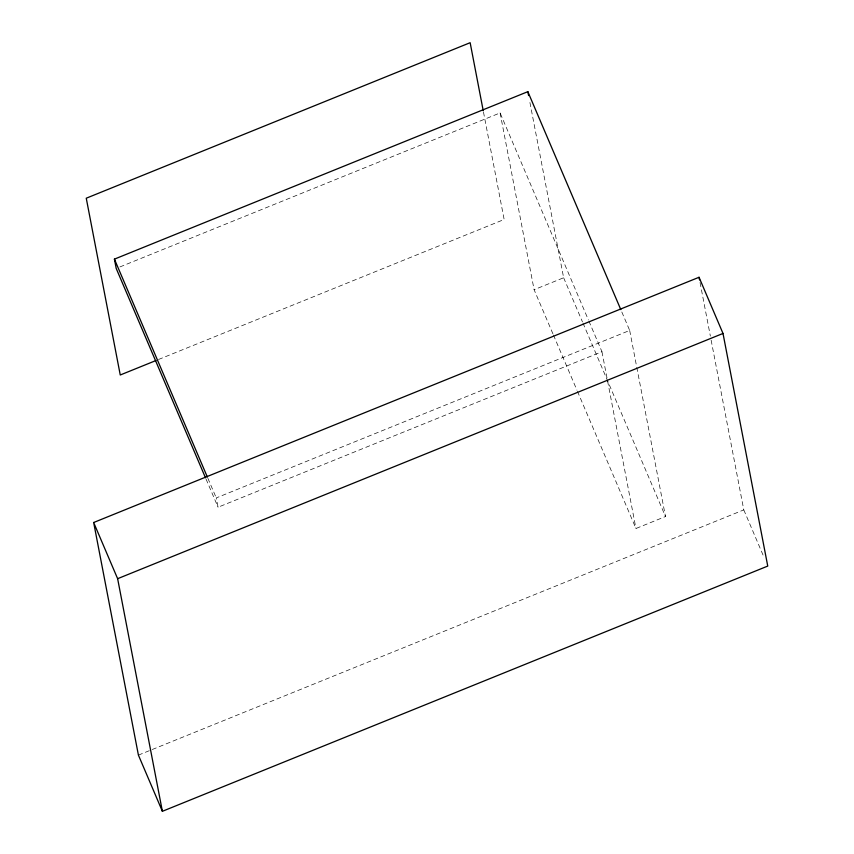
<?xml version="1.0" encoding="UTF-8"?>
<svg xmlns="http://www.w3.org/2000/svg" width="854" height="854" viewBox="0 0 854 854"><rect width="100%" height="100%" fill="white"/><g stroke="black" fill="none" stroke-linecap="round" stroke-linejoin="round"><path stroke-width="0.64" stroke-dasharray="4.27 3.2" d="M119.912 266.939L500.102 112.931L588.374 319.876M158.524 359.491L504.148 219.489L483.492 112.109M552.912 333.797L534.102 289.709L563.64 277.753L529.341 99.47M588.897 321.093L601.953 351.709L218.058 507.223L216.265 497.914L629.686 330.445L621.338 310.856M577.453 391.345L635.952 528.498L665.49 516.531L636.7 366.878M138.412 755.117L743.791 509.891L710.603 337.394M743.791 509.891L764.106 557.523M563.64 277.753L582.439 321.83M582.962 323.058L665.49 516.531M553.435 335.024L576.93 390.129M207.906 478.325L216.265 497.914M206.038 479.062L218.058 507.223M700.045 282.503L710.357 336.081M629.686 330.445L636.443 365.576M601.953 351.709L635.952 528.498M500.102 112.931L534.102 289.709"/><path stroke-width="1.28" d="M205.515 477.834L116.208 268.444L114.415 259.136L527.847 91.666L620.815 309.628M156.058 360.495L120.254 374.991L86.254 198.213L470.148 42.7L483.247 110.796M93.662 522.509L699.042 277.272L723.007 333.455L767.746 566.074L162.377 811.3L138.412 755.117L93.662 522.509L117.628 578.692L162.377 811.3M117.628 578.692L723.007 333.455M114.415 259.136L207.383 477.098M699.042 277.272L699.543 279.888M527.847 91.666L528.594 95.563"/></g></svg>
